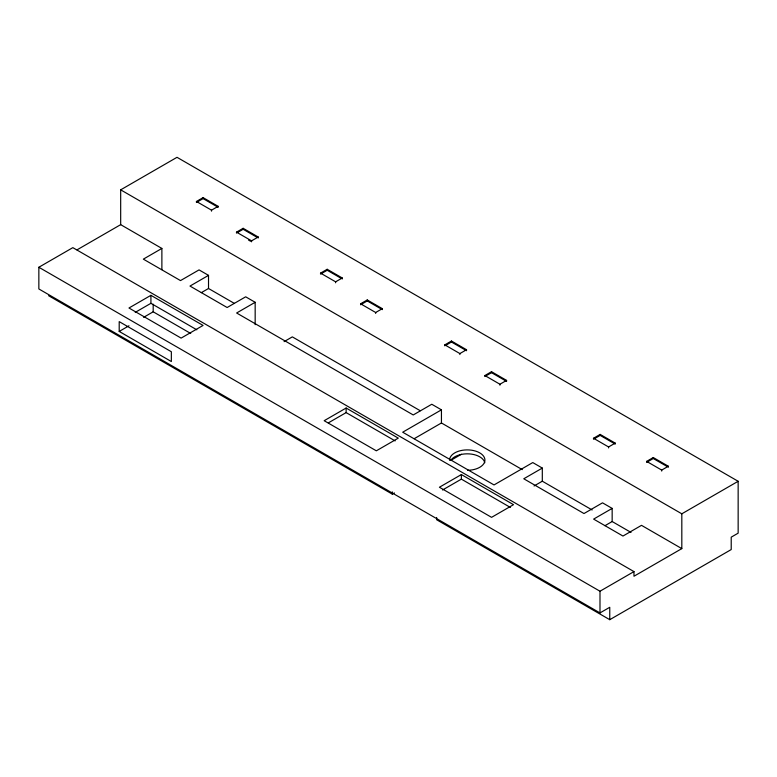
<?xml version="1.0" encoding="UTF-8"?>
<svg xmlns="http://www.w3.org/2000/svg" width="777" height="777" viewBox="0 0 777 777"><rect width="100%" height="100%" fill="white"/><g stroke="black" fill="none" stroke-linecap="round" stroke-linejoin="round"><path stroke-width="1.17" d="M77.001 249.873L120.678 224.65L120.678 189.841L177.01 157.313L738.15 481.284L738.15 533.158L731.215 537.16L731.215 549.562L609.76 619.687L436.625 519.726L436.625 517.472M609.76 619.687L609.76 607.284L599.99 612.927L38.85 288.957L38.85 267.259L72.834 247.64L633.974 571.6L633.974 576.243L681.817 548.62L681.817 513.811L120.678 189.841M196.435 201.466L203.088 197.63L218.162 206.332L218.162 207.313L203.088 198.611L196.435 202.447L196.435 201.466L211.509 210.169L218.162 206.332M161.878 269.648L161.878 248.436L143.347 259.139L180.507 280.594L199.048 269.891L208.518 275.359L208.518 288.49L234.324 303.389M236.499 233.119L236.499 232.138L243.143 228.302L258.217 237.004L258.217 237.976M237.441 232.566L243.143 229.283L257.206 237.403M150.923 295.328L128.972 308.003L181.119 338.112L203.069 325.437L150.923 295.328L150.923 303.312L196.814 329.807M236.499 232.138L251.563 240.841L258.217 237.004M135.237 312.364L150.923 303.312M208.518 275.359L189.986 286.062L227.146 307.517L245.678 296.814L255.167 302.292L255.167 324.679M119.202 331.429L171.348 361.538L171.348 351.738L119.202 321.629L119.202 331.429L128.972 325.786M143.609 317.337L153.186 311.8L190.734 333.479M201.311 292.657L208.518 288.49M255.167 302.292L236.626 312.995L413.238 414.957L431.779 404.254L441.443 409.838L441.443 422.97L522.28 469.638M341.258 278.38L327.195 270.26L320.542 274.096L320.542 273.115L327.195 269.279L342.259 277.981L342.259 278.962M320.542 273.115L335.615 281.818L342.259 277.981M284.091 341.637L292.327 336.878L420.24 410.732M360.596 303.788L367.249 299.951L382.323 308.654L382.323 309.635L367.249 300.932L360.596 304.769L360.596 303.788L375.67 312.49L382.323 308.654M444.813 345.843L444.813 344.862L451.456 341.025L466.53 349.728L466.53 350.709L451.456 342.006L445.765 345.299M346.134 408.032L324.174 420.707L376.33 450.815L398.28 438.141L346.134 408.032L346.134 412.606L395.153 440.909M328.36 422.863L346.134 412.606M444.813 344.862L459.877 353.564L466.53 349.728M484.867 375.534L491.52 371.697L506.585 380.4L506.585 381.371L491.52 372.678L484.867 376.515L484.867 375.534L499.932 384.236L506.585 380.4M441.443 409.838L402.7 432.206L494.036 484.935L532.769 462.568L542.307 468.075L542.307 481.206L592.142 509.974M414.219 438.684L441.443 422.97M48.621 295.716L392.317 494.143L394.415 492.939M450.951 460.295L461.421 454.244M461.373 474.562L439.413 487.237L491.569 517.346L513.519 504.671L461.373 474.562L461.373 479.137L510.392 507.439M442.55 489.996L461.373 479.137M593.502 439.238L593.502 438.257L600.155 434.411L615.219 443.113L615.219 444.094L600.155 435.392L594.454 438.684M542.307 468.075L523.776 478.778L583.993 513.539L602.525 502.836L612.159 508.401L612.159 521.532L631.021 532.42M534.071 485.965L542.307 481.206M593.502 438.257L608.576 446.96L615.219 443.113M667.336 466.637L653.272 458.517L646.629 462.364L646.629 461.383L653.272 457.546L668.346 466.239L668.346 467.22M646.629 461.383L661.693 470.085L668.346 466.239M612.159 508.401L593.628 519.104L622.969 536.043L641.501 525.339L681.817 548.62M604.953 525.699L612.159 521.532M681.817 513.811L738.15 481.284M38.85 267.259L599.99 591.229L633.974 571.6M248.553 240.083L250.563 241.239M120.678 224.65L161.878 248.436M661.693 470.085L661.693 471.066M653.272 457.546L653.272 458.517M608.576 446.96L608.576 447.931M600.155 434.411L600.155 435.392M599.99 591.229L599.99 612.927M499.932 384.236L499.932 385.217M491.52 371.697L491.52 372.678M459.877 353.564L459.877 354.545M451.456 341.025L451.456 342.006M392.317 491.89L392.317 494.143M375.67 312.49L375.67 313.471M367.249 299.951L367.249 300.932M335.615 281.818L335.615 282.799M327.195 269.279L327.195 270.26M251.563 240.841L251.563 241.822M243.143 228.302L243.143 229.283M211.509 210.169L211.509 211.15M203.088 197.63L203.088 198.611M153.186 304.186L153.186 311.8M449.601 460.314A17.667 10.198 0 0 1 466.88 449.893A17.667 10.198 0 0 1 484.926 459.877A17.667 10.198 0 0 1 467.637 470.289M450.815 460.295A17.667 10.198 0 0 1 469.463 453.904A17.667 10.198 0 0 1 484.79 462.752"/></g></svg>
